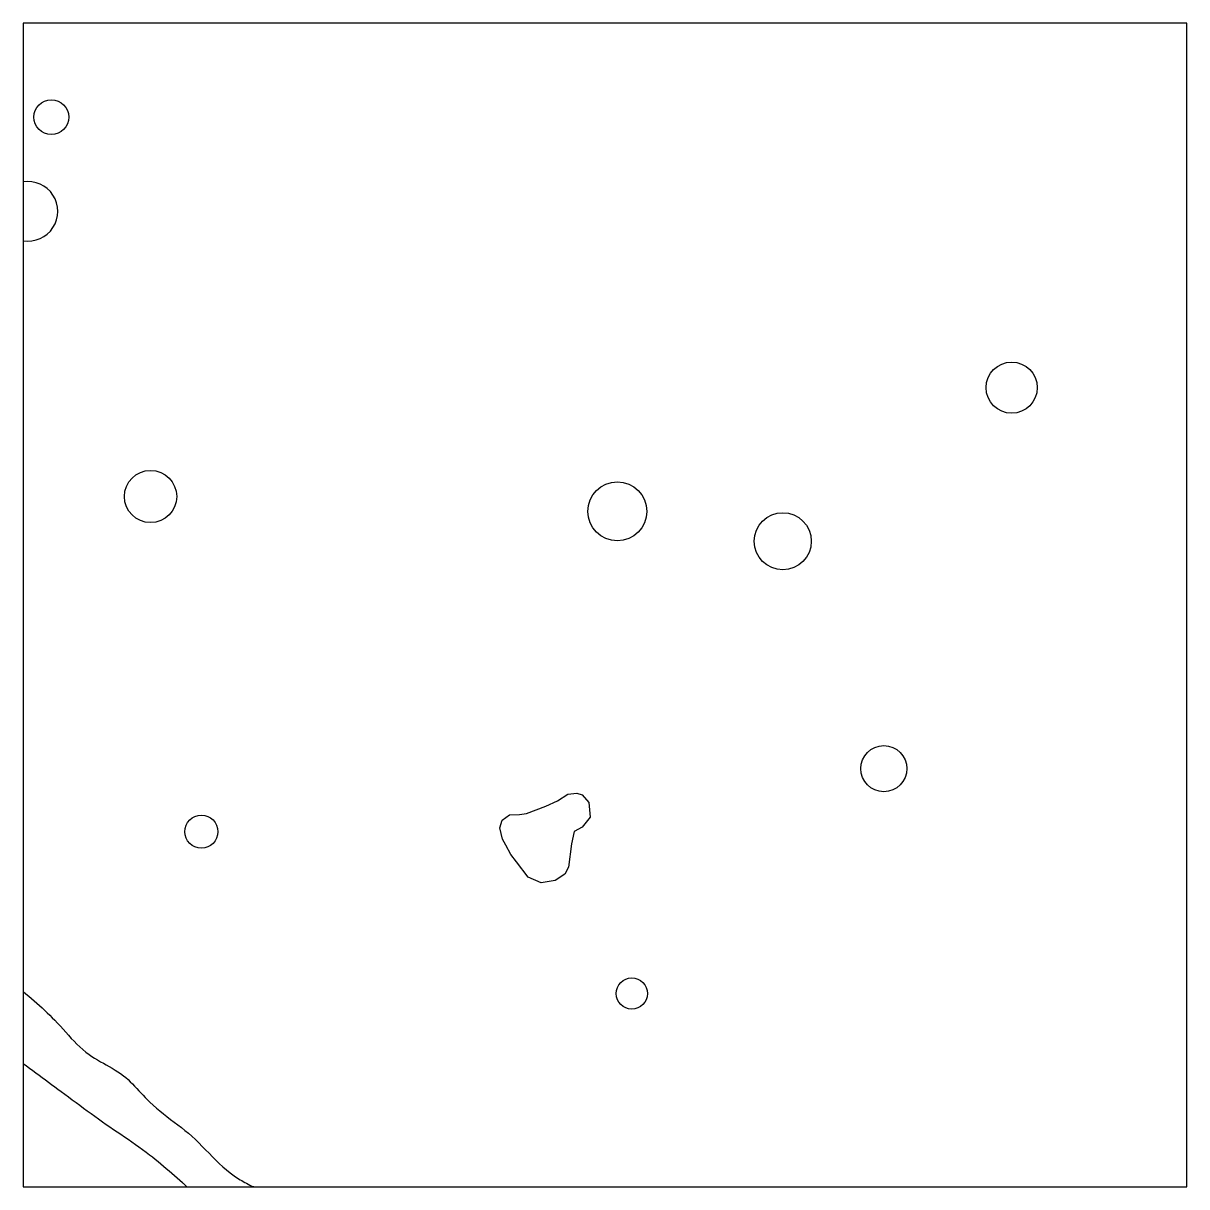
# Model space of a CAD drawing. Extents: x 129.21 to 131.99, y 81.02 to 83.8.
import ezdxf

# ---------------------------------------------------------------- set-up
doc = ezdxf.new("R2010")
doc.units = 0
for name, color, linetype in [('LAYER1', 9, 'CONTINUOUS'), ('LAYER25', 4, 'CONTINUOUS'), ('LAYER42', 2, 'CONTINUOUS'), ('LAYER8', 7, 'CONTINUOUS')]:
    doc.layers.add(name, color=color, linetype=linetype)

msp = doc.modelspace()

# ---------------------------------------------------------------- linework, layer by layer
at = {"layer": 'LAYER1', "color": 5, "linetype": 'CONTINUOUS'}
for points in [[(129.21, 83.7971), (129.21, 81.02), (131.9871, 81.02), (131.9871, 83.7971), (129.21, 83.7971)], [(129.21, 81.02), (129.21, 81.02)], [(129.21, 81.02), (129.21, 81.02)], [(129.21, 81.02), (129.21, 81.02)]]:
    msp.add_lwpolyline(points, dxfattribs=at)
at = {"layer": 'LAYER1', "color": 9, "linetype": 'CONTINUOUS'}
for points in [[(129.21, 81.4858), (129.21, 81.4858), (129.21, 81.4858), (129.21, 81.4858), (129.21, 81.4858), (129.21, 81.4858), (129.21, 81.4858), (129.21, 81.4858), (129.21, 81.4858), (129.21, 81.4858), (129.21, 81.4858), (129.21, 81.4858), (129.21, 81.4858), (129.21, 81.4858), (129.21, 81.4858), (129.21, 81.4858), (129.21, 81.4858), (129.21, 81.4858), (129.21, 81.4858), (129.21, 81.4858), (129.21, 81.4858), (129.21, 81.4858), (129.21, 81.4858), (129.21, 81.4858), (129.21, 81.4858)], [(129.21, 81.4858), (129.21, 81.4858), (129.21, 81.4858), (129.21, 81.4858), (129.21, 81.4858), (129.21, 81.4858), (129.21, 81.4858), (129.21, 81.4858), (129.21, 81.4858), (129.21, 81.4858), (129.21, 81.4858), (129.21, 81.4858), (129.21, 81.4858), (129.21, 81.4858), (129.21, 81.4858), (129.21, 81.4858), (129.21, 81.4858), (129.21, 81.4858), (129.21, 81.4858), (129.21, 81.4858), (129.21, 81.4858), (129.21, 81.4858), (129.21, 81.4858), (129.21, 81.4858), (129.21, 81.4858)], [(129.21, 81.4858), (129.2164, 81.4803), (129.2229, 81.4748), (129.2293, 81.4693), (129.2357, 81.4637), (129.2421, 81.4581), (129.2484, 81.4525), (129.2547, 81.4468), (129.261, 81.4411), (129.2671, 81.4353), (129.2732, 81.4294), (129.2793, 81.4234), (129.2852, 81.4173), (129.2918, 81.4102), (129.2984, 81.403), (129.3049, 81.3958), (129.3114, 81.3886), (129.3179, 81.3814), (129.3245, 81.3742), (129.3311, 81.3672), (129.3379, 81.3604), (129.3448, 81.3537), (129.352, 81.3473), (129.3593, 81.3412), (129.367, 81.3355), (129.3735, 81.3309), (129.3803, 81.3266), (129.3871, 81.3225), (129.3941, 81.3185), (129.4011, 81.3146), (129.4081, 81.3106), (129.4152, 81.3067), (129.4221, 81.3027), (129.429, 81.2986), (129.4358, 81.2943), (129.4424, 81.2899), (129.4488, 81.2851), (129.4545, 81.2805), (129.46, 81.2757), (129.4654, 81.2706), (129.4707, 81.2654), (129.4758, 81.2601), (129.481, 81.2547), (129.486, 81.2492), (129.4911, 81.2437), (129.4961, 81.2383), (129.5012, 81.2328), (129.5064, 81.2275), (129.5117, 81.2222), (129.5196, 81.2148), (129.5277, 81.2077), (129.5359, 81.2008), (129.5444, 81.194), (129.5529, 81.1874), (129.5615, 81.1808), (129.5701, 81.1743), (129.5788, 81.1678), (129.5873, 81.1612), (129.5958, 81.1544), (129.6041, 81.1475), (129.6123, 81.1404), (129.6208, 81.1326), (129.6291, 81.1246), (129.6373, 81.1164), (129.6453, 81.1081), (129.6534, 81.0998), (129.6614, 81.0915), (129.6696, 81.0833), (129.6778, 81.0753), (129.6862, 81.0675), (129.6949, 81.06), (129.7038, 81.0528), (129.713, 81.0461), (129.7165, 81.0437), (129.7202, 81.0413), (129.7238, 81.039), (129.7275, 81.0368), (129.7313, 81.0346), (129.735, 81.0324), (129.7388, 81.0303), (129.7427, 81.0282), (129.7465, 81.0261), (129.7504, 81.0241), (129.7542, 81.022), (129.7581, 81.02)], [(129.6007, 81.02), (129.5998, 81.0207), (129.599, 81.0215), (129.5981, 81.0222), (129.5972, 81.023), (129.5964, 81.0238), (129.5955, 81.0245), (129.5946, 81.0253), (129.5938, 81.026), (129.5929, 81.0268), (129.592, 81.0275), (129.5912, 81.0283), (129.5903, 81.0291), (129.5838, 81.0347), (129.5774, 81.0404), (129.5709, 81.046), (129.5644, 81.0517), (129.5579, 81.0573), (129.5514, 81.0629), (129.5448, 81.0685), (129.5382, 81.074), (129.5316, 81.0794), (129.525, 81.0848), (129.5182, 81.0902), (129.5115, 81.0955), (129.5031, 81.1019), (129.4946, 81.1081), (129.4861, 81.1143), (129.4775, 81.1204), (129.4689, 81.1264), (129.4602, 81.1324), (129.4515, 81.1384), (129.4428, 81.1443), (129.4341, 81.1502), (129.4254, 81.1562), (129.4167, 81.1621), (129.408, 81.1681), (129.3989, 81.1745), (129.3898, 81.1809), (129.3807, 81.1874), (129.3717, 81.1939), (129.3627, 81.2004), (129.3538, 81.207), (129.3448, 81.2136), (129.3359, 81.2202), (129.3269, 81.2268), (129.318, 81.2334), (129.3091, 81.2401), (129.3001, 81.2467), (129.2926, 81.2522), (129.2851, 81.2578), (129.2776, 81.2633), (129.2701, 81.2688), (129.2626, 81.2744), (129.2551, 81.2799), (129.2476, 81.2854), (129.2401, 81.2909), (129.2325, 81.2965), (129.225, 81.302), (129.2175, 81.3075), (129.21, 81.313)], [(129.21, 81.313), (129.21, 81.313), (129.21, 81.313), (129.21, 81.313), (129.21, 81.313), (129.21, 81.313), (129.21, 81.313), (129.21, 81.313), (129.21, 81.313), (129.21, 81.313), (129.21, 81.313), (129.21, 81.313), (129.21, 81.313), (129.21, 81.313), (129.21, 81.313), (129.21, 81.313), (129.21, 81.313), (129.21, 81.313), (129.21, 81.313), (129.21, 81.313), (129.21, 81.313), (129.21, 81.313), (129.21, 81.313), (129.21, 81.313), (129.21, 81.313)], [(129.6007, 81.02), (129.6007, 81.02), (129.6007, 81.02), (129.6007, 81.02), (129.6007, 81.02), (129.6007, 81.02), (129.6007, 81.02), (129.6007, 81.02), (129.6007, 81.02), (129.6007, 81.02), (129.6007, 81.02), (129.6007, 81.02), (129.6007, 81.02), (129.6007, 81.02), (129.6007, 81.02), (129.6007, 81.02), (129.6007, 81.02), (129.6007, 81.02), (129.6007, 81.02), (129.6007, 81.02), (129.6007, 81.02), (129.6007, 81.02), (129.6007, 81.02), (129.6007, 81.02), (129.6007, 81.02)], [(129.7581, 81.02), (129.7581, 81.02), (129.7581, 81.02), (129.7581, 81.02), (129.7581, 81.02), (129.7581, 81.02), (129.7581, 81.02), (129.7581, 81.02), (129.7581, 81.02), (129.7581, 81.02), (129.7581, 81.02), (129.7581, 81.02), (129.7581, 81.02), (129.7572, 81.02), (129.7565, 81.02), (129.756, 81.02), (129.7558, 81.02), (129.7557, 81.02), (129.7558, 81.02), (129.7559, 81.02), (129.7562, 81.02), (129.7566, 81.02), (129.7571, 81.02), (129.7576, 81.02), (129.7581, 81.02)], [(129.7581, 81.02), (129.7581, 81.02), (129.7581, 81.02), (129.7581, 81.02), (129.7581, 81.02), (129.7581, 81.02), (129.7581, 81.02), (129.7581, 81.02), (129.7581, 81.02), (129.7581, 81.02), (129.7581, 81.02), (129.7581, 81.02), (129.7581, 81.02), (129.759, 81.02), (129.7597, 81.02), (129.7602, 81.02), (129.7604, 81.02), (129.7605, 81.02), (129.7605, 81.02), (129.7603, 81.02), (129.76, 81.02), (129.7596, 81.02), (129.7591, 81.02), (129.7586, 81.02), (129.7581, 81.02)]]:
    msp.add_lwpolyline(points, dxfattribs=at)
at = {"layer": 'LAYER25', "color": 4, "linetype": 'CONTINUOUS'}
msp.add_lwpolyline([(129.21, 81.02), (129.21, 81.02)], dxfattribs=at)
at = {"layer": 'LAYER42', "color": 2, "linetype": 'CONTINUOUS'}
msp.add_lwpolyline([(129.21, 81.02), (129.21, 81.02)], dxfattribs=at)
at = {"layer": 'LAYER8', "color": 7, "linetype": 'CONTINUOUS'}
msp.add_lwpolyline([(130.4576, 81.9283), (130.4854, 81.9415), (130.5098, 81.957), (130.5311, 81.9592), (130.5442, 81.9558), (130.5598, 81.9369), (130.563, 81.9025), (130.5442, 81.8781), (130.5252, 81.8682), (130.5183, 81.8382), (130.5115, 81.7827), (130.5027, 81.7661), (130.4792, 81.7506), (130.4461, 81.7452), (130.4151, 81.7586), (130.3875, 81.7952), (130.374, 81.8131), (130.3621, 81.8353), (130.3542, 81.8497), (130.3474, 81.8764), (130.3533, 81.8952), (130.3708, 81.9074), (130.3943, 81.9085), (130.4109, 81.9106), (130.4576, 81.9283)], dxfattribs=at)
for centre, radius in [((129.2769, 83.573), 0.0415), ((131.5693, 82.9274), 0.0611), ((129.5137, 82.6675), 0.0624), ((130.628, 82.6321), 0.0705), ((131.0229, 82.5607), 0.0681), ((131.2642, 82.0179), 0.055), ((129.635, 81.8675), 0.0394), ((130.6624, 81.481), 0.0373)]:
    msp.add_circle(centre, radius, dxfattribs=at)
msp.add_arc((129.2214, 83.3482), 0.071, -99.2994, 99.2994, dxfattribs=at)

doc.saveas('drawing.dxf')
